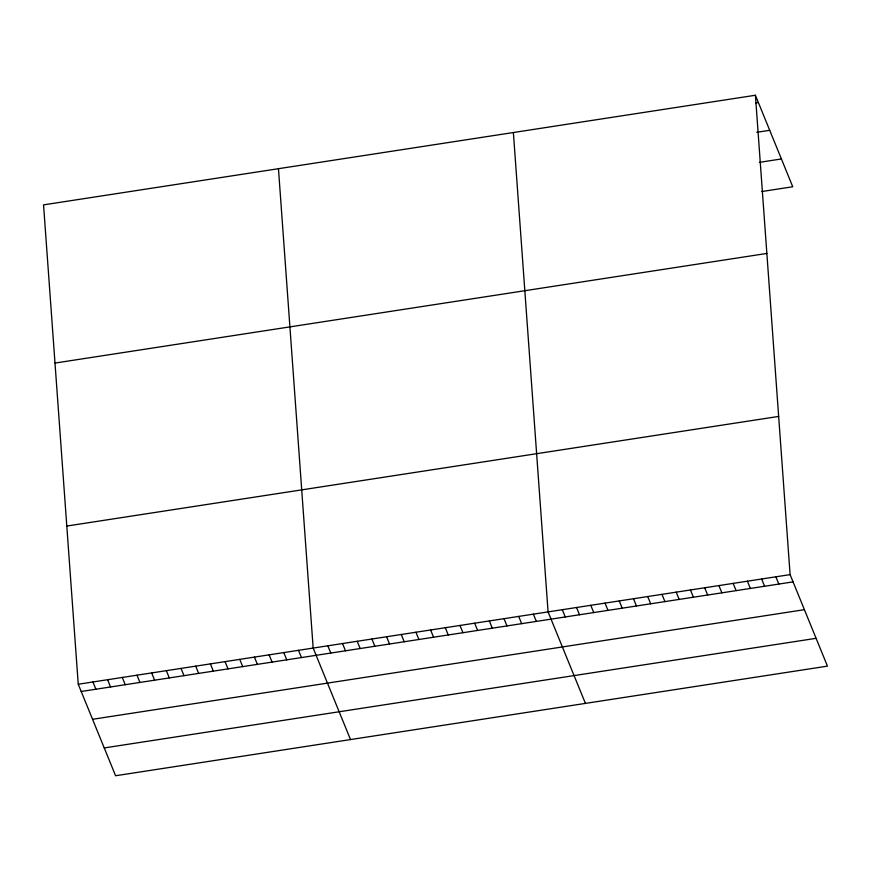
<?xml version="1.0" encoding="UTF-8"?>
<svg xmlns="http://www.w3.org/2000/svg" width="871" height="871" viewBox="0 0 871 871"><rect width="100%" height="100%" fill="white"/><g stroke="black" fill="none" stroke-linecap="round" stroke-linejoin="round"><path stroke-width="1.31" d="M755.407 95.255L43.55 204.87L78.248 684.236L115.593 775.745L827.45 666.13L790.106 574.62L755.407 95.255L792.752 186.764L761.69 191.544M755.778 102.898L758.369 102.506M756.768 132.305L769.714 130.302M759.403 162.344L781.407 158.958M55.004 363.065L766.861 253.439M66.795 526.051L778.652 416.425M78.248 684.236L790.106 574.62M81.21 691.487L793.067 581.872M92.555 719.294L804.412 609.678M104.248 747.939L816.105 638.323M775.865 576.809L778.826 584.06M761.635 579.008L764.586 586.248M747.394 581.197L750.356 588.448M733.153 583.385L736.115 590.636M718.923 585.584L721.874 592.835M704.683 587.773L707.644 595.024M690.442 589.961L693.403 597.212M676.212 592.16L679.173 599.411M661.971 594.349L664.932 601.6M647.73 596.548L650.691 603.788M633.5 598.736L636.461 605.987M619.259 600.925L622.221 608.176M605.029 603.124L607.98 610.364M590.788 605.312L593.75 612.563M576.548 607.501L579.509 614.752M562.318 609.7L565.268 616.951M585.421 703.398L548.077 611.888L513.378 132.523M533.39 614.153L536.351 621.404M518.713 616.407L521.675 623.658M504.026 618.671L506.987 625.922M489.35 620.936L492.311 628.187M474.662 623.19L477.624 630.441M459.986 625.454L462.937 632.705M445.299 627.719L448.26 634.97M430.622 629.973L433.573 637.224M415.935 632.237L418.897 639.488M401.259 634.502L404.209 641.753M386.572 636.755L389.533 644.007M371.895 639.02L374.846 646.271M357.208 641.285L360.169 648.536M342.532 643.538L345.482 650.789M327.844 645.803L330.806 653.054M350.501 739.577L313.168 648.068L278.459 168.702M298.481 650.321L301.442 657.572M283.794 652.586L286.755 659.837M269.117 654.85L272.079 662.102M254.43 657.104L257.391 664.355M239.754 659.369L242.715 666.62M225.066 661.633L228.028 668.884M210.39 663.887L213.351 671.138M195.703 666.152L198.664 673.403M181.026 668.416L183.988 675.667M166.339 670.67L169.301 677.921M151.663 672.935L154.613 680.186M136.976 675.199L139.937 682.45M122.299 677.453L125.25 684.704M107.612 679.718L110.573 686.969M92.936 681.982L95.886 689.233"/></g></svg>
